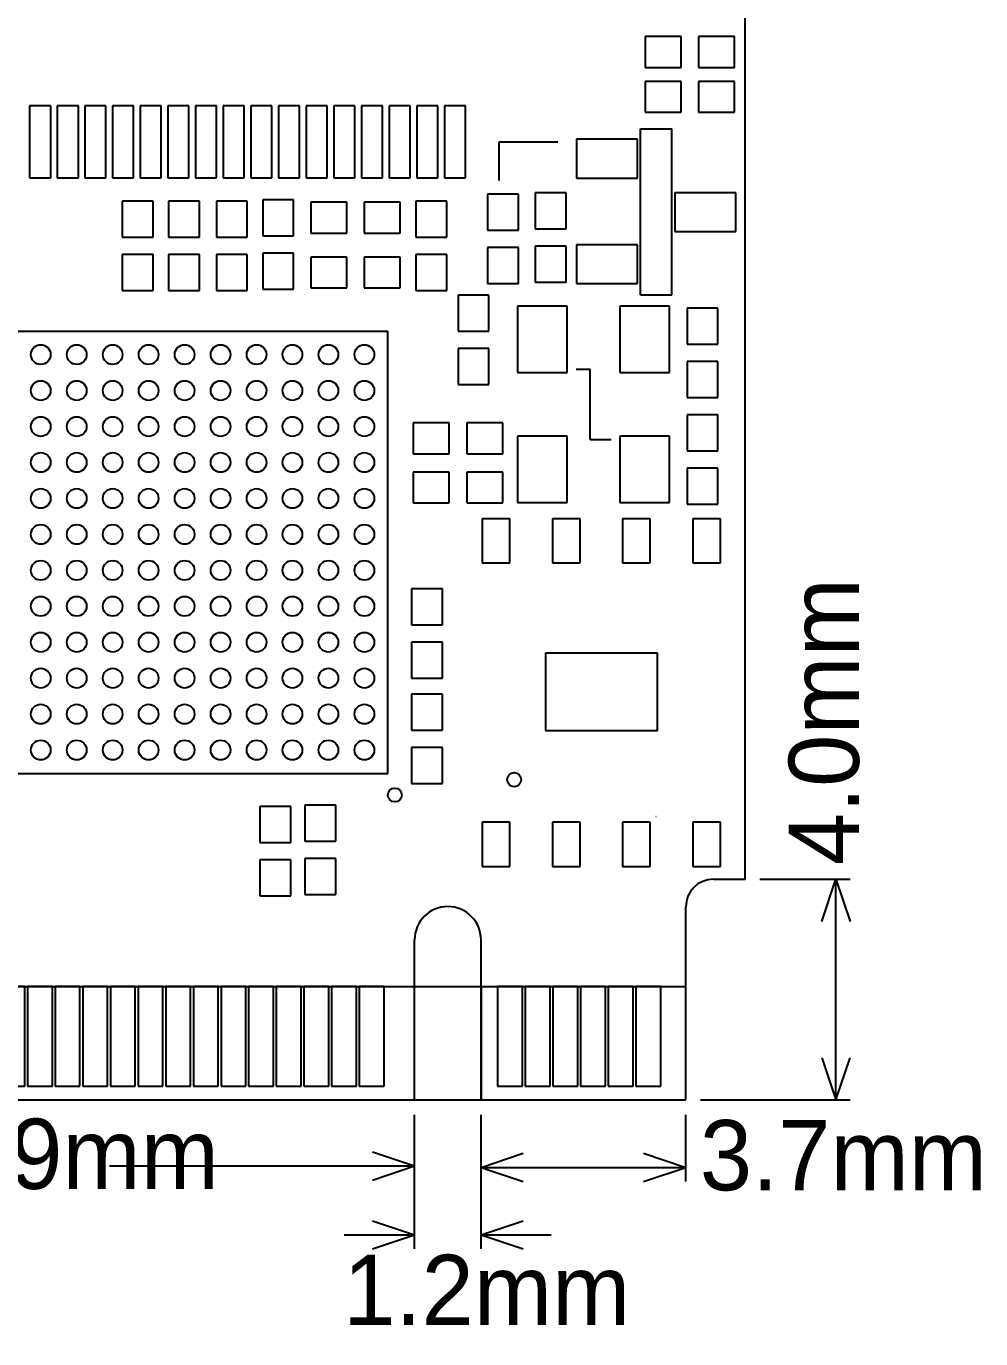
# Model space of a CAD drawing. Header units: millimetres. Extents: x -0.4 to 33.8, y 0 to 35.9.
# Drawn here: x 16.53 to 33.78, y 0 to 23.73 of the extents above; entities that cross this region are included whole.
import ezdxf

# ---------------------------------------------------------------- set-up
doc = ezdxf.new("R2010")
doc.units = ezdxf.units.MM
for name, color, linetype in [('KeepOutLayer', 6, 'Continuous'), ('TopOverlay', 2, 'Continuous'), ('TopSolder', 216, 'Continuous')]:
    doc.layers.add(name, color=color, linetype=linetype)

# ---------------------------------------------------------------- blocks, each defined once
blk = doc.blocks.new('WSON8_6_5__11')
at = {"layer": 'TopOverlay'}
blk.add_circle((-1.727, 1.575), 0.127, dxfattribs=at)
at = {"layer": 'TopSolder'}
for p, q in [((-3.296, 2.155), (-3.296, 1.655)), ((-2.496, 2.155), (-3.296, 2.155)), ((-2.496, 1.655), (-2.496, 2.155)), ((2.191, 2.155), (2.191, 1.655)), ((2.991, 2.155), (2.191, 2.155)), ((2.991, 1.655), (2.991, 2.155)), ((-3.296, 1.655), (-2.496, 1.655)), ((2.191, 1.655), (2.991, 1.655)), ((-3.296, 0.885), (-3.296, 0.385)), ((-2.496, 0.885), (-3.296, 0.885)), ((-2.496, 0.385), (-2.496, 0.885)), ((2.191, 0.885), (2.191, 0.385)), ((2.991, 0.885), (2.191, 0.885)), ((2.991, 0.385), (2.991, 0.885)), ((-3.296, 0.385), (-2.496, 0.385)), ((2.191, 0.385), (2.991, 0.385)), ((-3.296, -0.385), (-3.296, -0.885)), ((-2.496, -0.385), (-3.296, -0.385)), ((-2.496, -0.885), (-2.496, -0.385)), ((2.191, -0.385), (2.191, -0.885)), ((2.991, -0.385), (2.191, -0.385)), ((2.991, -0.885), (2.991, -0.385)), ((-3.296, -0.885), (-2.496, -0.885)), ((2.191, -0.885), (2.991, -0.885)), ((-3.296, -1.655), (-3.296, -2.155)), ((-2.496, -1.655), (-3.296, -1.655)), ((-2.496, -2.155), (-2.496, -1.655)), ((2.191, -1.655), (2.191, -2.155)), ((2.991, -1.655), (2.191, -1.655)), ((2.991, -2.155), (2.991, -1.655)), ((-3.296, -2.155), (-2.496, -2.155)), ((2.191, -2.155), (2.991, -2.155))]:
    blk.add_line(p, q, dxfattribs=at)
for centre in [(-2.896, 1.905), (2.591, 1.905), (-2.896, 0.635), (2.591, 0.635), (-2.896, -0.635), (2.591, -0.635), (-2.896, -1.905), (2.591, -1.905)]:
    blk.add_circle(centre, 0, dxfattribs=at)
blk = doc.blocks.new('XTAL_3225_12')
at = {"layer": 'TopOverlay'}
for p, q in [((2.032, 1.141), (2.032, 1.522)), ((2.032, 1.141), (0.762, 1.141)), ((0.762, 0.887), (0.762, 1.141))]:
    blk.add_line(p, q, dxfattribs=at)
at = {"layer": 'TopSolder'}
for p, q in [((0.825, 2.575), (-0.375, 2.575)), ((-0.375, 2.575), (-0.375, 1.675)), ((0.825, 1.675), (0.825, 2.575)), ((3.175, 2.575), (1.975, 2.575)), ((1.975, 2.575), (1.975, 1.675)), ((3.175, 1.675), (3.175, 2.575)), ((-0.375, 1.675), (0.825, 1.675)), ((1.975, 1.675), (3.175, 1.675)), ((0.825, 0.725), (-0.375, 0.725)), ((-0.375, 0.725), (-0.375, -0.175)), ((0.825, -0.175), (0.825, 0.725)), ((3.175, 0.725), (1.975, 0.725)), ((1.975, 0.725), (1.975, -0.175)), ((3.175, -0.175), (3.175, 0.725)), ((-0.375, -0.175), (0.825, -0.175)), ((1.975, -0.175), (3.175, -0.175))]:
    blk.add_line(p, q, dxfattribs=at)
for centre in [(0.225, 2.125), (2.575, 2.125), (0.225, 0.275), (2.575, 0.275)]:
    blk.add_circle(centre, 0, dxfattribs=at)
blk = doc.blocks.new('SOT_23_3_________13')
at = {"layer": 'TopOverlay'}
for p, q in [((-0.254, 1.506), (0.308, 1.506)), ((-0.254, -1.494), (-0.254, 1.506)), ((-0.211, 1.506), (0.308, 1.506)), ((0.308, -1.494), (0.308, 1.506)), ((-0.254, -1.494), (0.308, -1.494)), ((-0.211, -1.494), (0.308, -1.494))]:
    blk.add_line(p, q, dxfattribs=at)
at = {"layer": 'TopSolder'}
for p, q in [((-0.313, 1.316), (-1.414, 1.316)), ((-1.414, 1.316), (-1.414, 0.614)), ((-0.313, 0.614), (-0.313, 1.316)), ((-1.414, 0.614), (-0.313, 0.614)), ((1.465, 0.351), (0.364, 0.351)), ((0.364, 0.351), (0.364, -0.351)), ((1.465, -0.351), (1.465, 0.351)), ((0.364, -0.351), (1.465, -0.351)), ((-0.313, -0.589), (-1.414, -0.589)), ((-1.414, -0.589), (-1.414, -1.291)), ((-0.313, -1.291), (-0.313, -0.589)), ((-1.414, -1.291), (-0.313, -1.291))]:
    blk.add_line(p, q, dxfattribs=at)
for centre in [(-0.864, 0.965), (0.914, 0), (-0.864, -0.94)]:
    blk.add_circle(centre, 0, dxfattribs=at)
blk = doc.blocks.new('BGA144_16')
at = {"layer": 'TopOverlay'}
for p, q in [((-4, 4), (-4, -4)), ((4, 4), (-4, 4)), ((4, 4), (4, -4)), ((4, -4), (-4, -4))]:
    blk.add_line(p, q, dxfattribs=at)
blk.add_circle((-4.125, 4.388), 0.125, dxfattribs=at)
at = {"layer": 'TopSolder'}
for centre in [(-3.575, 3.575), (-2.925, 3.575), (-2.275, 3.575), (-1.625, 3.575), (-0.975, 3.575), (-0.325, 3.575), (0.325, 3.575), (0.975, 3.575), (1.625, 3.575), (2.275, 3.575), (2.925, 3.575), (3.575, 3.575), (-3.575, 2.925), (-2.925, 2.925), (-2.275, 2.925), (-1.625, 2.925), (-0.975, 2.925), (-0.325, 2.925), (0.325, 2.925), (0.975, 2.925), (1.625, 2.925), (2.275, 2.925), (2.925, 2.925), (3.575, 2.925), (-3.575, 2.275), (-2.925, 2.275), (-2.275, 2.275), (-1.625, 2.275), (-0.975, 2.275), (-0.325, 2.275), (0.325, 2.275), (0.975, 2.275), (1.625, 2.275), (2.275, 2.275), (2.925, 2.275), (3.575, 2.275), (-3.575, 1.625), (-2.925, 1.625), (-2.275, 1.625), (-1.625, 1.625), (-0.975, 1.625), (-0.325, 1.625), (0.325, 1.625), (0.975, 1.625), (1.625, 1.625), (2.275, 1.625), (2.925, 1.625), (3.575, 1.625), (-3.575, 0.975), (-2.925, 0.975), (-2.275, 0.975), (-1.625, 0.975), (-0.975, 0.975), (-0.325, 0.975), (0.325, 0.975), (0.975, 0.975), (1.625, 0.975), (2.275, 0.975), (2.925, 0.975), (3.575, 0.975), (-3.575, 0.325), (-2.925, 0.325), (-2.275, 0.325), (-1.625, 0.325), (-0.975, 0.325), (-0.325, 0.325), (0.325, 0.325), (0.975, 0.325), (1.625, 0.325), (2.275, 0.325), (2.925, 0.325), (3.575, 0.325), (-3.575, -0.325), (-2.925, -0.325), (-2.275, -0.325), (-1.625, -0.325), (-0.975, -0.325), (-0.325, -0.325), (0.325, -0.325), (0.975, -0.325), (1.625, -0.325), (2.275, -0.325), (2.925, -0.325), (3.575, -0.325), (-3.575, -0.975), (-2.925, -0.975), (-2.275, -0.975), (-1.625, -0.975), (-0.975, -0.975), (-0.325, -0.975), (0.325, -0.975), (0.975, -0.975), (1.625, -0.975), (2.275, -0.975), (2.925, -0.975), (3.575, -0.975), (-3.575, -1.625), (-2.925, -1.625), (-2.275, -1.625), (-1.625, -1.625), (-0.975, -1.625), (-0.325, -1.625), (0.325, -1.625), (0.975, -1.625), (1.625, -1.625), (2.275, -1.625), (2.925, -1.625), (3.575, -1.625), (-3.575, -2.275), (-2.925, -2.275), (-2.275, -2.275), (-1.625, -2.275), (-0.975, -2.275), (-0.325, -2.275), (0.325, -2.275), (0.975, -2.275), (1.625, -2.275), (2.275, -2.275), (2.925, -2.275), (3.575, -2.275), (-3.575, -2.925), (-2.925, -2.925), (-2.275, -2.925), (-1.625, -2.925), (-0.975, -2.925), (-0.325, -2.925), (0.325, -2.925), (0.975, -2.925), (1.625, -2.925), (2.275, -2.925), (2.925, -2.925), (3.575, -2.925), (-3.575, -3.575), (-2.925, -3.575), (-2.275, -3.575), (-1.625, -3.575), (-0.975, -3.575), (-0.325, -3.575), (0.325, -3.575), (0.975, -3.575), (1.625, -3.575), (2.275, -3.575), (2.925, -3.575), (3.575, -3.575)]:
    blk.add_circle(centre, 0.178, dxfattribs=at)
blk = doc.blocks.new('R0402_M_17')
at = {"layer": 'TopSolder'}
for p, q in [((-0.808, 0.279), (-0.808, -0.279)), ((-0.157, 0.279), (-0.808, 0.279)), ((-0.157, -0.279), (-0.157, 0.279)), ((0.157, 0.279), (0.157, -0.279)), ((0.808, 0.279), (0.157, 0.279)), ((0.808, -0.279), (0.808, 0.279)), ((-0.808, -0.279), (-0.157, -0.279)), ((0.157, -0.279), (0.808, -0.279))]:
    blk.add_line(p, q, dxfattribs=at)
for centre in [(-0.483, 0), (0.483, 0)]:
    blk.add_circle(centre, 0, dxfattribs=at)
blk = doc.blocks.new('R0402_M_18')
at = {"layer": 'TopSolder'}
for p, q in [((-0.808, 0.279), (-0.808, -0.279)), ((-0.157, 0.279), (-0.808, 0.279)), ((-0.157, -0.279), (-0.157, 0.279)), ((0.157, 0.279), (0.157, -0.279)), ((0.808, 0.279), (0.157, 0.279)), ((0.808, -0.279), (0.808, 0.279)), ((-0.808, -0.279), (-0.157, -0.279)), ((0.157, -0.279), (0.808, -0.279))]:
    blk.add_line(p, q, dxfattribs=at)
for centre in [(-0.483, 0), (0.483, 0)]:
    blk.add_circle(centre, 0, dxfattribs=at)
blk = doc.blocks.new('R0402_M_19')
at = {"layer": 'TopSolder'}
for p, q in [((-0.808, 0.279), (-0.808, -0.279)), ((-0.157, 0.279), (-0.808, 0.279)), ((-0.157, -0.279), (-0.157, 0.279)), ((0.157, 0.279), (0.157, -0.279)), ((0.808, 0.279), (0.157, 0.279)), ((0.808, -0.279), (0.808, 0.279)), ((-0.808, -0.279), (-0.157, -0.279)), ((0.157, -0.279), (0.808, -0.279))]:
    blk.add_line(p, q, dxfattribs=at)
for centre in [(-0.483, 0), (0.483, 0)]:
    blk.add_circle(centre, 0, dxfattribs=at)
blk = doc.blocks.new('R0402_M_20')
at = {"layer": 'TopSolder'}
for p, q in [((-0.808, 0.279), (-0.808, -0.279)), ((-0.157, 0.279), (-0.808, 0.279)), ((-0.157, -0.279), (-0.157, 0.279)), ((0.157, 0.279), (0.157, -0.279)), ((0.808, 0.279), (0.157, 0.279)), ((0.808, -0.279), (0.808, 0.279)), ((-0.808, -0.279), (-0.157, -0.279)), ((0.157, -0.279), (0.808, -0.279))]:
    blk.add_line(p, q, dxfattribs=at)
for centre in [(-0.483, 0), (0.483, 0)]:
    blk.add_circle(centre, 0, dxfattribs=at)
blk = doc.blocks.new('M2_67P0R50_MALE_30')
at = {"layer": 'TopSolder'}
for p, q in [((-0.676, 1.247), (-0.679, -0.8)), ((19.155, 1.247), (-0.676, 1.247)), ((19.158, -0.8), (19.155, 1.247)), ((-0.226, 0.996), (-0.226, -0.805)), ((0.225, 0.996), (-0.226, 0.996)), ((0.225, -0.805), (0.225, 0.996)), ((0.274, 0.996), (0.274, -0.805)), ((0.725, 0.996), (0.274, 0.996)), ((0.725, -0.805), (0.725, 0.996)), ((0.774, 0.996), (0.774, -0.805)), ((1.225, 0.996), (0.774, 0.996)), ((1.225, -0.805), (1.225, 0.996)), ((1.274, 0.996), (1.274, -0.805)), ((1.725, 0.996), (1.274, 0.996)), ((1.725, -0.805), (1.725, 0.996)), ((1.774, 0.996), (1.774, -0.805)), ((2.225, 0.996), (1.774, 0.996)), ((2.225, -0.805), (2.225, 0.996)), ((2.274, 0.996), (2.274, -0.805)), ((2.725, 0.996), (2.274, 0.996)), ((2.725, -0.805), (2.725, 0.996)), ((4.774, 0.996), (4.774, -0.805)), ((5.225, 0.996), (4.774, 0.996)), ((5.225, -0.805), (5.225, 0.996)), ((5.274, 0.996), (5.274, -0.805)), ((5.725, 0.996), (5.274, 0.996)), ((5.725, -0.805), (5.725, 0.996)), ((5.774, 0.996), (5.774, -0.805)), ((6.225, 0.996), (5.774, 0.996)), ((6.225, -0.805), (6.225, 0.996)), ((6.274, 0.996), (6.274, -0.805)), ((6.725, 0.996), (6.274, 0.996)), ((6.725, -0.805), (6.725, 0.996)), ((6.774, 0.996), (6.774, -0.805)), ((7.225, 0.996), (6.774, 0.996)), ((7.225, -0.805), (7.225, 0.996)), ((7.274, 0.996), (7.274, -0.805)), ((7.725, 0.996), (7.274, 0.996)), ((7.725, -0.805), (7.725, 0.996)), ((7.774, 0.996), (7.774, -0.805)), ((8.225, 0.996), (7.774, 0.996)), ((8.225, -0.805), (8.225, 0.996)), ((8.274, 0.996), (8.274, -0.805)), ((8.725, 0.996), (8.274, 0.996)), ((8.725, -0.805), (8.725, 0.996)), ((8.774, 0.996), (8.774, -0.805)), ((9.225, 0.996), (8.774, 0.996)), ((9.225, -0.805), (9.225, 0.996)), ((9.274, 0.996), (9.274, -0.805)), ((9.725, 0.996), (9.274, 0.996)), ((9.725, -0.805), (9.725, 0.996)), ((9.774, 0.996), (9.774, -0.805)), ((10.225, 0.996), (9.774, 0.996)), ((10.225, -0.805), (10.225, 0.996)), ((10.274, 0.996), (10.274, -0.805)), ((10.725, 0.996), (10.274, 0.996)), ((10.725, -0.805), (10.725, 0.996)), ((10.774, 0.996), (10.774, -0.805)), ((11.225, 0.996), (10.774, 0.996)), ((11.225, -0.805), (11.225, 0.996)), ((11.274, 0.996), (11.274, -0.805)), ((11.725, 0.996), (11.274, 0.996)), ((11.725, -0.805), (11.725, 0.996)), ((11.774, 0.996), (11.774, -0.805)), ((12.225, 0.996), (11.774, 0.996)), ((12.225, -0.805), (12.225, 0.996)), ((12.274, 0.996), (12.274, -0.805)), ((12.725, 0.996), (12.274, 0.996)), ((12.725, -0.805), (12.725, 0.996)), ((12.774, 0.996), (12.774, -0.805)), ((13.225, 0.996), (12.774, 0.996)), ((13.225, -0.805), (13.225, 0.996)), ((13.274, 0.996), (13.274, -0.805)), ((13.725, 0.996), (13.274, 0.996)), ((13.725, -0.805), (13.725, 0.996)), ((13.774, 0.996), (13.774, -0.805)), ((14.225, 0.996), (13.774, 0.996)), ((14.225, -0.805), (14.225, 0.996)), ((14.274, 0.996), (14.274, -0.805)), ((14.725, 0.996), (14.274, 0.996)), ((14.725, -0.805), (14.725, 0.996)), ((14.774, 0.996), (14.774, -0.805)), ((15.225, 0.996), (14.774, 0.996)), ((15.225, -0.805), (15.225, 0.996)), ((15.274, 0.996), (15.274, -0.805)), ((15.725, 0.996), (15.274, 0.996)), ((15.725, -0.805), (15.725, 0.996)), ((15.774, 0.996), (15.774, -0.805)), ((16.225, 0.996), (15.774, 0.996)), ((16.225, -0.805), (16.225, 0.996)), ((16.274, 0.996), (16.274, -0.805)), ((16.725, 0.996), (16.274, 0.996)), ((16.725, -0.805), (16.725, 0.996)), ((16.774, 0.996), (16.774, -0.805)), ((17.225, 0.996), (16.774, 0.996)), ((17.225, -0.805), (17.225, 0.996)), ((17.274, 0.996), (17.274, -0.805)), ((17.725, 0.996), (17.274, 0.996)), ((17.725, -0.805), (17.725, 0.996)), ((17.774, 0.996), (17.774, -0.805)), ((18.225, 0.996), (17.774, 0.996)), ((18.225, -0.805), (18.225, 0.996)), ((18.274, 0.996), (18.274, -0.805)), ((18.725, 0.996), (18.274, 0.996)), ((18.725, -0.805), (18.725, 0.996)), ((-0.679, -0.8), (19.158, -0.8)), ((-0.226, -0.805), (0.225, -0.805)), ((0.274, -0.805), (0.725, -0.805)), ((0.774, -0.805), (1.225, -0.805)), ((1.274, -0.805), (1.725, -0.805)), ((1.774, -0.805), (2.225, -0.805)), ((2.274, -0.805), (2.725, -0.805)), ((4.774, -0.805), (5.225, -0.805)), ((5.274, -0.805), (5.725, -0.805)), ((5.774, -0.805), (6.225, -0.805)), ((6.274, -0.805), (6.725, -0.805)), ((6.774, -0.805), (7.225, -0.805)), ((7.274, -0.805), (7.725, -0.805)), ((7.774, -0.805), (8.225, -0.805)), ((8.274, -0.805), (8.725, -0.805)), ((8.774, -0.805), (9.225, -0.805)), ((9.274, -0.805), (9.725, -0.805)), ((9.774, -0.805), (10.225, -0.805)), ((10.274, -0.805), (10.725, -0.805)), ((10.774, -0.805), (11.225, -0.805)), ((11.274, -0.805), (11.725, -0.805)), ((11.774, -0.805), (12.225, -0.805)), ((12.274, -0.805), (12.725, -0.805)), ((12.774, -0.805), (13.225, -0.805)), ((13.274, -0.805), (13.725, -0.805)), ((13.774, -0.805), (14.225, -0.805)), ((14.274, -0.805), (14.725, -0.805)), ((14.774, -0.805), (15.225, -0.805)), ((15.274, -0.805), (15.725, -0.805)), ((15.774, -0.805), (16.225, -0.805)), ((16.274, -0.805), (16.725, -0.805)), ((16.774, -0.805), (17.225, -0.805)), ((17.274, -0.805), (17.725, -0.805)), ((17.774, -0.805), (18.225, -0.805)), ((18.274, -0.805), (18.725, -0.805)), ((19.158, -0.8), (19.158, -0.8))]:
    blk.add_line(p, q, dxfattribs=at)
for centre in [(0, 0.095), (0.5, 0.095), (1, 0.095), (1.5, 0.095), (2, 0.095), (2.5, 0.095), (5, 0.095), (5.5, 0.095), (6, 0.095), (6.5, 0.095), (7, 0.095), (7.5, 0.095), (8, 0.095), (8.5, 0.095), (9, 0.095), (9.5, 0.095), (10, 0.095), (10.5, 0.095), (11, 0.095), (11.5, 0.095), (12, 0.095), (12.5, 0.095), (13, 0.095), (13.5, 0.095), (14, 0.095), (14.5, 0.095), (15, 0.095), (15.5, 0.095), (16, 0.095), (16.5, 0.095), (17, 0.095), (17.5, 0.095), (18, 0.095), (18.5, 0.095)]:
    blk.add_circle(centre, 0, dxfattribs=at)
blk = doc.blocks.new('FPC_24P_0_5______________31')
at = {"layer": 'TopOverlay'}
for p, q in [((-6.55, 0.117), (-6.55, -0.583)), ((-6.55, -0.583), (-7.608, -0.583))]:
    blk.add_line(p, q, dxfattribs=at)
at = {"layer": 'TopSolder'}
for p, q in [((-5.941, 0.068), (-5.941, -1.234)), ((-5.559, 0.068), (-5.941, 0.068)), ((-5.559, -1.234), (-5.559, 0.068)), ((-5.441, 0.068), (-5.441, -1.234)), ((-5.059, 0.068), (-5.441, 0.068)), ((-5.059, -1.234), (-5.059, 0.068)), ((-4.941, 0.068), (-4.941, -1.234)), ((-4.559, 0.068), (-4.941, 0.068)), ((-4.559, -1.234), (-4.559, 0.068)), ((-4.441, 0.068), (-4.441, -1.234)), ((-4.059, 0.068), (-4.441, 0.068)), ((-4.059, -1.234), (-4.059, 0.068)), ((-3.941, 0.068), (-3.941, -1.234)), ((-3.559, 0.068), (-3.941, 0.068)), ((-3.559, -1.234), (-3.559, 0.068)), ((-3.441, 0.068), (-3.441, -1.234)), ((-3.059, 0.068), (-3.441, 0.068)), ((-3.059, -1.234), (-3.059, 0.068)), ((-2.559, 0.068), (-2.941, 0.068)), ((-2.941, 0.068), (-2.941, -1.234)), ((-2.559, -1.234), (-2.559, 0.068)), ((-2.059, 0.068), (-2.441, 0.068)), ((-2.441, 0.068), (-2.441, -1.234)), ((-2.059, -1.234), (-2.059, 0.068)), ((-1.559, 0.068), (-1.941, 0.068)), ((-1.941, 0.068), (-1.941, -1.234)), ((-1.559, -1.234), (-1.559, 0.068)), ((-1.059, 0.068), (-1.441, 0.068)), ((-1.441, 0.068), (-1.441, -1.234)), ((-1.059, -1.234), (-1.059, 0.068)), ((-0.559, 0.068), (-0.941, 0.068)), ((-0.941, 0.068), (-0.941, -1.234)), ((-0.559, -1.234), (-0.559, 0.068)), ((-0.059, 0.068), (-0.441, 0.068)), ((-0.441, 0.068), (-0.441, -1.234)), ((-0.059, -1.234), (-0.059, 0.068)), ((0.441, 0.068), (0.059, 0.068)), ((0.059, 0.068), (0.059, -1.234)), ((0.441, -1.234), (0.441, 0.068)), ((0.941, 0.068), (0.559, 0.068)), ((0.559, 0.068), (0.559, -1.234)), ((0.941, -1.234), (0.941, 0.068)), ((1.441, 0.068), (1.059, 0.068)), ((1.059, 0.068), (1.059, -1.234)), ((1.441, -1.234), (1.441, 0.068)), ((1.941, 0.068), (1.559, 0.068)), ((1.559, 0.068), (1.559, -1.234)), ((1.941, -1.234), (1.941, 0.068)), ((-5.941, -1.234), (-5.559, -1.234)), ((-5.441, -1.234), (-5.059, -1.234)), ((-4.941, -1.234), (-4.559, -1.234)), ((-4.441, -1.234), (-4.059, -1.234)), ((-3.941, -1.234), (-3.559, -1.234)), ((-3.441, -1.234), (-3.059, -1.234)), ((-2.941, -1.234), (-2.559, -1.234)), ((-2.441, -1.234), (-2.059, -1.234)), ((-1.941, -1.234), (-1.559, -1.234)), ((-1.441, -1.234), (-1.059, -1.234)), ((-0.941, -1.234), (-0.559, -1.234)), ((-0.441, -1.234), (-0.059, -1.234)), ((0.059, -1.234), (0.441, -1.234)), ((0.559, -1.234), (0.941, -1.234)), ((1.059, -1.234), (1.441, -1.234)), ((1.559, -1.234), (1.941, -1.234))]:
    blk.add_line(p, q, dxfattribs=at)
for centre in [(-5.75, -0.583), (-5.25, -0.583), (-4.75, -0.583), (-4.25, -0.583), (-3.75, -0.583), (-3.25, -0.583), (-2.75, -0.583), (-2.25, -0.583), (-1.75, -0.583), (-1.25, -0.583), (-0.75, -0.583), (-0.25, -0.583), (0.25, -0.583), (0.75, -0.583), (1.25, -0.583), (1.75, -0.583)]:
    blk.add_circle(centre, 0, dxfattribs=at)
blk = doc.blocks.new('R0402_M_33')
at = {"layer": 'TopSolder'}
for p, q in [((-0.808, 0.279), (-0.808, -0.279)), ((-0.157, 0.279), (-0.808, 0.279)), ((-0.157, -0.279), (-0.157, 0.279)), ((0.157, 0.279), (0.157, -0.279)), ((0.808, 0.279), (0.157, 0.279)), ((0.808, -0.279), (0.808, 0.279)), ((-0.808, -0.279), (-0.157, -0.279)), ((0.157, -0.279), (0.808, -0.279))]:
    blk.add_line(p, q, dxfattribs=at)
for centre in [(-0.483, 0), (0.483, 0)]:
    blk.add_circle(centre, 0, dxfattribs=at)
blk = doc.blocks.new('R0402_M_34')
at = {"layer": 'TopSolder'}
for p, q in [((-0.808, 0.279), (-0.808, -0.279)), ((-0.157, 0.279), (-0.808, 0.279)), ((-0.157, -0.279), (-0.157, 0.279)), ((0.157, 0.279), (0.157, -0.279)), ((0.808, 0.279), (0.157, 0.279)), ((0.808, -0.279), (0.808, 0.279)), ((-0.808, -0.279), (-0.157, -0.279)), ((0.157, -0.279), (0.808, -0.279))]:
    blk.add_line(p, q, dxfattribs=at)
for centre in [(-0.483, 0), (0.483, 0)]:
    blk.add_circle(centre, 0, dxfattribs=at)
blk = doc.blocks.new('C0402_M_36')
at = {"layer": 'TopSolder'}
for p, q in [((-0.351, 0.279), (-0.351, -0.279)), ((0.3, 0.279), (-0.351, 0.279)), ((0.3, -0.279), (0.3, 0.279)), ((0.614, 0.279), (0.614, -0.279)), ((1.265, 0.279), (0.614, 0.279)), ((1.265, -0.279), (1.265, 0.279)), ((-0.351, -0.279), (0.3, -0.279)), ((0.614, -0.279), (1.265, -0.279))]:
    blk.add_line(p, q, dxfattribs=at)
for centre in [(-0.025, 0), (0.94, 0)]:
    blk.add_circle(centre, 0, dxfattribs=at)
blk = doc.blocks.new('C0402_M_37')
at = {"layer": 'TopSolder'}
for p, q in [((-0.351, 0.279), (-0.351, -0.279)), ((0.3, 0.279), (-0.351, 0.279)), ((0.3, -0.279), (0.3, 0.279)), ((0.614, 0.279), (0.614, -0.279)), ((1.265, 0.279), (0.614, 0.279)), ((1.265, -0.279), (1.265, 0.279)), ((-0.351, -0.279), (0.3, -0.279)), ((0.614, -0.279), (1.265, -0.279))]:
    blk.add_line(p, q, dxfattribs=at)
for centre in [(-0.025, 0), (0.94, 0)]:
    blk.add_circle(centre, 0, dxfattribs=at)
blk = doc.blocks.new('C0402_M_39')
at = {"layer": 'TopSolder'}
for p, q in [((-0.351, 0.279), (-0.351, -0.279)), ((0.3, 0.279), (-0.351, 0.279)), ((0.3, -0.279), (0.3, 0.279)), ((0.614, 0.279), (0.614, -0.279)), ((1.265, 0.279), (0.614, 0.279)), ((1.265, -0.279), (1.265, 0.279)), ((-0.351, -0.279), (0.3, -0.279)), ((0.614, -0.279), (1.265, -0.279))]:
    blk.add_line(p, q, dxfattribs=at)
for centre in [(-0.025, 0), (0.94, 0)]:
    blk.add_circle(centre, 0, dxfattribs=at)
blk = doc.blocks.new('C0402_M_40')
at = {"layer": 'TopSolder'}
for p, q in [((-0.351, 0.279), (-0.351, -0.279)), ((0.3, 0.279), (-0.351, 0.279)), ((0.3, -0.279), (0.3, 0.279)), ((0.614, 0.279), (0.614, -0.279)), ((1.265, 0.279), (0.614, 0.279)), ((1.265, -0.279), (1.265, 0.279)), ((-0.351, -0.279), (0.3, -0.279)), ((0.614, -0.279), (1.265, -0.279))]:
    blk.add_line(p, q, dxfattribs=at)
for centre in [(-0.025, 0), (0.94, 0)]:
    blk.add_circle(centre, 0, dxfattribs=at)
blk = doc.blocks.new('C0402_M_41')
at = {"layer": 'TopSolder'}
for p, q in [((-0.351, 0.279), (-0.351, -0.279)), ((0.3, 0.279), (-0.351, 0.279)), ((0.3, -0.279), (0.3, 0.279)), ((0.614, 0.279), (0.614, -0.279)), ((1.265, 0.279), (0.614, 0.279)), ((1.265, -0.279), (1.265, 0.279)), ((-0.351, -0.279), (0.3, -0.279)), ((0.614, -0.279), (1.265, -0.279))]:
    blk.add_line(p, q, dxfattribs=at)
for centre in [(-0.025, 0), (0.94, 0)]:
    blk.add_circle(centre, 0, dxfattribs=at)
blk = doc.blocks.new('C0402_M_46')
at = {"layer": 'TopSolder'}
for p, q in [((-0.351, 0.279), (-0.351, -0.279)), ((0.3, 0.279), (-0.351, 0.279)), ((0.3, -0.279), (0.3, 0.279)), ((0.614, 0.279), (0.614, -0.279)), ((1.265, 0.279), (0.614, 0.279)), ((1.265, -0.279), (1.265, 0.279)), ((-0.351, -0.279), (0.3, -0.279)), ((0.614, -0.279), (1.265, -0.279))]:
    blk.add_line(p, q, dxfattribs=at)
for centre in [(-0.025, 0), (0.94, 0)]:
    blk.add_circle(centre, 0, dxfattribs=at)
blk = doc.blocks.new('C0402_M_48')
at = {"layer": 'TopSolder'}
for p, q in [((-0.351, 0.279), (-0.351, -0.279)), ((0.3, 0.279), (-0.351, 0.279)), ((0.3, -0.279), (0.3, 0.279)), ((0.614, 0.279), (0.614, -0.279)), ((1.265, 0.279), (0.614, 0.279)), ((1.265, -0.279), (1.265, 0.279)), ((-0.351, -0.279), (0.3, -0.279)), ((0.614, -0.279), (1.265, -0.279))]:
    blk.add_line(p, q, dxfattribs=at)
for centre in [(-0.025, 0), (0.94, 0)]:
    blk.add_circle(centre, 0, dxfattribs=at)
blk = doc.blocks.new('C0402_M_49')
at = {"layer": 'TopSolder'}
for p, q in [((-0.351, 0.279), (-0.351, -0.279)), ((0.3, 0.279), (-0.351, 0.279)), ((0.3, -0.279), (0.3, 0.279)), ((0.614, 0.279), (0.614, -0.279)), ((1.265, 0.279), (0.614, 0.279)), ((1.265, -0.279), (1.265, 0.279)), ((-0.351, -0.279), (0.3, -0.279)), ((0.614, -0.279), (1.265, -0.279))]:
    blk.add_line(p, q, dxfattribs=at)
for centre in [(-0.025, 0), (0.94, 0)]:
    blk.add_circle(centre, 0, dxfattribs=at)
blk = doc.blocks.new('C0402_M_51')
at = {"layer": 'TopSolder'}
for p, q in [((-0.351, 0.279), (-0.351, -0.279)), ((0.3, 0.279), (-0.351, 0.279)), ((0.3, -0.279), (0.3, 0.279)), ((0.614, 0.279), (0.614, -0.279)), ((1.265, 0.279), (0.614, 0.279)), ((1.265, -0.279), (1.265, 0.279)), ((-0.351, -0.279), (0.3, -0.279)), ((0.614, -0.279), (1.265, -0.279))]:
    blk.add_line(p, q, dxfattribs=at)
for centre in [(-0.025, 0), (0.94, 0)]:
    blk.add_circle(centre, 0, dxfattribs=at)
blk = doc.blocks.new('C0402_M_52')
at = {"layer": 'TopSolder'}
for p, q in [((-0.351, 0.279), (-0.351, -0.279)), ((0.3, 0.279), (-0.351, 0.279)), ((0.3, -0.279), (0.3, 0.279)), ((0.614, 0.279), (0.614, -0.279)), ((1.265, 0.279), (0.614, 0.279)), ((1.265, -0.279), (1.265, 0.279)), ((-0.351, -0.279), (0.3, -0.279)), ((0.614, -0.279), (1.265, -0.279))]:
    blk.add_line(p, q, dxfattribs=at)
for centre in [(-0.025, 0), (0.94, 0)]:
    blk.add_circle(centre, 0, dxfattribs=at)
blk = doc.blocks.new('C0402_M_55')
at = {"layer": 'TopSolder'}
for p, q in [((-0.351, 0.279), (-0.351, -0.279)), ((0.3, 0.279), (-0.351, 0.279)), ((0.3, -0.279), (0.3, 0.279)), ((0.614, 0.279), (0.614, -0.279)), ((1.265, 0.279), (0.614, 0.279)), ((1.265, -0.279), (1.265, 0.279)), ((-0.351, -0.279), (0.3, -0.279)), ((0.614, -0.279), (1.265, -0.279))]:
    blk.add_line(p, q, dxfattribs=at)
for centre in [(-0.025, 0), (0.94, 0)]:
    blk.add_circle(centre, 0, dxfattribs=at)
blk = doc.blocks.new('C0402_M_56')
at = {"layer": 'TopSolder'}
for p, q in [((-0.351, 0.279), (-0.351, -0.279)), ((0.3, 0.279), (-0.351, 0.279)), ((0.3, -0.279), (0.3, 0.279)), ((0.614, 0.279), (0.614, -0.279)), ((1.265, 0.279), (0.614, 0.279)), ((1.265, -0.279), (1.265, 0.279)), ((-0.351, -0.279), (0.3, -0.279)), ((0.614, -0.279), (1.265, -0.279))]:
    blk.add_line(p, q, dxfattribs=at)
for centre in [(-0.025, 0), (0.94, 0)]:
    blk.add_circle(centre, 0, dxfattribs=at)
blk = doc.blocks.new('C0402_M_57')
at = {"layer": 'TopSolder'}
for p, q in [((-0.351, 0.279), (-0.351, -0.279)), ((0.3, 0.279), (-0.351, 0.279)), ((0.3, -0.279), (0.3, 0.279)), ((0.614, 0.279), (0.614, -0.279)), ((1.265, 0.279), (0.614, 0.279)), ((1.265, -0.279), (1.265, 0.279)), ((-0.351, -0.279), (0.3, -0.279)), ((0.614, -0.279), (1.265, -0.279))]:
    blk.add_line(p, q, dxfattribs=at)
for centre in [(-0.025, 0), (0.94, 0)]:
    blk.add_circle(centre, 0, dxfattribs=at)
blk = doc.blocks.new('C0402_M_65')
at = {"layer": 'TopSolder'}
for p, q in [((-0.351, 0.279), (-0.351, -0.279)), ((0.3, 0.279), (-0.351, 0.279)), ((0.3, -0.279), (0.3, 0.279)), ((0.614, 0.279), (0.614, -0.279)), ((1.265, 0.279), (0.614, 0.279)), ((1.265, -0.279), (1.265, 0.279)), ((-0.351, -0.279), (0.3, -0.279)), ((0.614, -0.279), (1.265, -0.279))]:
    blk.add_line(p, q, dxfattribs=at)
for centre in [(-0.025, 0), (0.94, 0)]:
    blk.add_circle(centre, 0, dxfattribs=at)

msp = doc.modelspace()

# ---------------------------------------------------------------- linework, layer by layer
at = {"layer": 'KeepOutLayer'}
for p, q in [((29.525, 8.308), (29.525, 29.308)), ((28.951, 8.308), (29.525, 8.308)), ((28.451, 4.318), (28.451, 7.808)), ((23.548, 4.318), (23.548, 7.211)), ((24.75, 4.318), (24.75, 7.214)), ((8.618, 4.318), (23.548, 4.318)), ((24.75, 4.318), (28.451, 4.318))]:
    msp.add_line(p, q, dxfattribs=at)
for centre, radius, start, end in [((28.951, 7.808), 0.5, 90, 180), ((24.15, 7.211), 0.602, 90, 180), ((24.15, 7.214), 0.599, 0, 90)]:
    msp.add_arc(centre, radius, start, end, dxfattribs=at)
at = {"layer": 'TopOverlay'}
for p, q in [((29.792, 8.308), (31.42, 8.308)), ((30.912, 7.546), (31.166, 8.308)), ((31.166, 4.318), (31.166, 8.308)), ((31.166, 8.308), (31.166, 8.308)), ((31.166, 8.308), (31.42, 7.546)), ((30.912, 5.08), (31.166, 4.318)), ((31.166, 4.318), (31.42, 5.08)), ((28.717, 4.318), (31.42, 4.318)), ((23.548, 1.626), (23.548, 4.051)), ((23.548, 2.87), (23.548, 4.051)), ((24.75, 2.845), (24.75, 4.051)), ((24.75, 1.626), (24.75, 4.051)), ((28.451, 2.845), (28.451, 4.051)), ((22.786, 3.378), (23.548, 3.124)), ((24.75, 3.099), (25.512, 3.353)), ((27.689, 3.353), (28.451, 3.099)), ((18.036, 3.124), (23.548, 3.124)), ((22.786, 2.87), (23.548, 3.124)), ((24.75, 3.099), (28.451, 3.099)), ((24.75, 3.099), (25.512, 2.845)), ((27.689, 2.845), (28.451, 3.099)), ((28.451, 3.099), (28.451, 3.099)), ((22.786, 2.134), (23.548, 1.88)), ((24.75, 1.88), (25.512, 2.134)), ((22.278, 1.88), (23.548, 1.88)), ((22.786, 1.626), (23.548, 1.88)), ((24.75, 1.88), (26.02, 1.88)), ((24.75, 1.88), (25.512, 1.626))]:
    msp.add_line(p, q, dxfattribs=at)
at = {"layer": 'TopSolder'}
for p, q in [((25.915, 12.395), (25.915, 10.998)), ((27.94, 12.395), (25.915, 12.395)), ((27.94, 10.998), (27.94, 12.395)), ((25.915, 10.998), (27.94, 10.998)), ((27.911, 9.442), (27.915, 9.442)), ((23.548, 6.364), (8.615, 6.364)), ((23.548, 4.318), (23.548, 6.364)), ((24.75, 6.364), (24.75, 4.318)), ((28.452, 6.364), (24.75, 6.364)), ((28.452, 4.318), (28.452, 6.364)), ((8.615, 4.318), (23.548, 4.318)), ((24.75, 4.318), (28.452, 4.318))]:
    msp.add_line(p, q, dxfattribs=at)

# ---------------------------------------------------------------- block references
for name, p, rotation in [('FPC_24P_0_5______________31', (18.529, 21.058), 180), ('R0402_M_19', (28.524, 23.266), 360), ('R0402_M_20', (28.524, 22.454), 360), ('SOT_23_3_________13', (27.889, 20.371), 360), ('R0402_M_18', (25.146, 19.888), 270), ('C0402_M_41', (26.01, 20.371), 270), ('C0402_M_52', (18.542, 20.218), 270), ('C0402_M_49', (19.38, 20.218), 270), ('C0402_M_56', (20.244, 20.218), 270), ('C0402_M_57', (21.082, 20.244), 270), ('R0402_M_34', (22.479, 20.269), 180), ('C0402_M_55', (23.851, 19.304), 90), ('R0402_M_33', (22.479, 19.279), 180), ('R0402_M_17', (24.613, 18.059), 90), ('XTAL_3225_12', (25.582, 18.294), 270), ('C0402_M_39', (28.753, 18.285), 270), ('BGA144_16', (19.066, 14.219), 180), ('C0402_M_40', (28.753, 16.354), 270), ('C0402_M_36', (23.876, 16.281), 360), ('C0402_M_65', (23.876, 15.392), 360), ('WSON8_6_5__11', (26.924, 11.836), 90), ('C0402_M_37', (23.774, 12.294), 90), ('C0402_M_51', (23.774, 11.303), 270), ('C0402_M_48', (21.031, 8.357), 90), ('C0402_M_46', (21.844, 8.382), 90), ('M2_67P0R50_MALE_30', (27.774, 5.564), 180)]:
    msp.add_blockref(name, p, dxfattribs=dict(rotation=rotation))

# ---------------------------------------------------------------- texts
at = {"layer": 'TopOverlay'}
msp.add_text('4.0mm', height=1.27, rotation=90, dxfattribs=at).set_placement((31.581, 8.562))
for s, p in [('14.9mm', (13.877, 2.709)), ('3.7mm', (28.705, 2.684)), ('1.2mm', (22.258, 0.248))]:
    msp.add_text(s, height=1.27, dxfattribs=at).set_placement(p)

doc.saveas('drawing.dxf')
